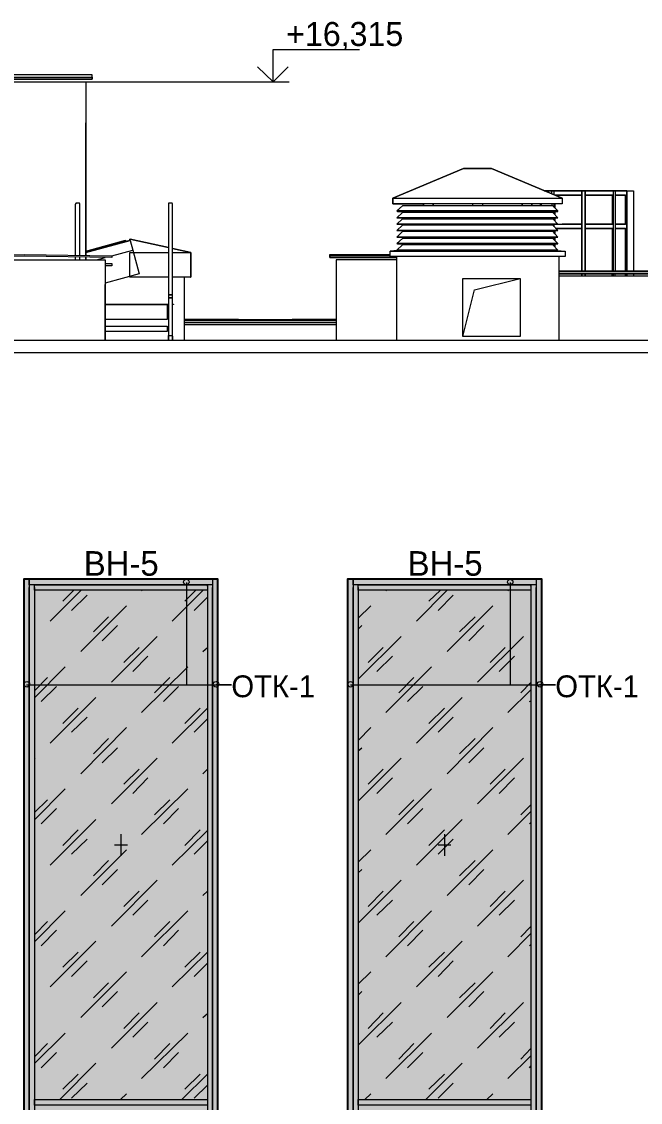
# Model space of a CAD drawing. Header units: millimetres. Extents: x 2294 to 908349, y -83289 to 219220.
# Drawn here: x 392620 to 398541, y 74143 to 84495 of the extents above; entities that cross this region are included whole.
import ezdxf

# ---------------------------------------------------------------- set-up
doc = ezdxf.new("R2010")
doc.units = ezdxf.units.MM
doc.layers.add('PDF _Геометрия', color=7, linetype='Continuous')
doc.layers.add('PDF _Текст', color=7, linetype='Continuous')

msp = doc.modelspace()

# ---------------------------------------------------------------- hatches: boundary and pattern name
at = {"transparency": 33554551}
h = msp.add_hatch(color=3, dxfattribs=at)
h.dxf.hatch_style = 1
h.paths.add_polyline_path([(392639.9, 72009.6), (394497.8, 72009.6), (394497.8, 79152.8), (392639.9, 79152.8)])
h = msp.add_hatch(color=3, dxfattribs=at)
h.dxf.hatch_style = 1
h.paths.add_polyline_path([(395739.3, 72009.6), (397597.3, 72009.6), (397597.3, 79152.8), (395739.3, 79152.8)])

# ---------------------------------------------------------------- linework, layer by layer
for points in [[(392639.9, 72009.6), (394497.8, 72009.6), (394497.8, 79152.8), (392639.9, 79152.8)], [(395739.3, 72009.6), (397597.3, 72009.6), (397597.3, 79152.8), (395739.3, 79152.8)]]:
    msp.add_lwpolyline(points, close=True)
at = {"layer": 'PDF _Геометрия', "lineweight": 9}
for points in [[(393230.1, 83917.8), (394104.4, 83917.8), (395026.8, 83917.8), (395026.8, 84228.2), (395853, 84228.2)], [(388867.2, 82671.9), (388867.2, 83917.8), (393125.1, 83917.8), (393234.4, 83917.8), (393234.4, 82256.6), (393234.4, 83524.4)], [(394869.4, 83917.8), (395179.8, 83917.8)], [(396172.1, 82803), (396849.7, 83087.2), (397116.4, 83087.2), (397794, 82803), (397794, 82750.6), (396172.1, 82750.6), (396172.1, 82803), (396172.1, 82750.6), (396207.1, 82750.6), (396465, 82750.6), (396465, 82728.7), (396465, 82750.6)], [(396207.1, 82750.6), (396172.1, 82750.6), (396172.1, 82803), (396849.7, 83087.2)], [(397116.4, 83087.2), (397794, 82803), (397794, 82750.6), (397759, 82750.6), (397501.1, 82750.6)], [(398397.3, 82833.6), (398392.9, 82833.6), (398375.4, 82833.6), (398344.8, 82833.6), (398305.5, 82833.6), (398301.1, 82833.6), (398314.2, 82833.6), (398353.5, 82833.6), (398384.1, 82833.6), (398401.6, 82833.6), (398410.4, 82833.6), (398410.4, 82873), (398401.6, 82873), (398384.1, 82873), (398353.5, 82873), (398314.2, 82873), (398261.7, 82873), (398204.9, 82873), (398139.3, 82873), (398069.4, 82873), (397995.1, 82873), (397925.1, 82873), (397855.2, 82873), (397789.6, 82873), (397732.8, 82873), (397680.3, 82873), (397636.6, 82873), (397619.1, 82873), (397649.7, 82873), (397689.1, 82873), (397737.2, 82873), (397794, 82873), (397859.6, 82873), (397925.1, 82873), (397995.1, 82873), (398065, 82873), (398135, 82873), (398196.2, 82873), (398257.4, 82873), (398305.5, 82873), (398344.8, 82873), (398375.4, 82873), (398392.9, 82873), (398397.3, 82873)], [(397693.4, 82842.4), (397693.4, 82873), (397715.3, 82873), (397724, 82873)], [(397715.3, 82833.6), (397715.3, 82873)], [(397724, 82833.6), (397737.2, 82833.6), (397794, 82833.6), (397859.6, 82833.6), (397925.1, 82833.6), (397982, 82833.6), (397925.1, 82833.6), (397855.2, 82833.6), (397789.6, 82833.6), (397732.8, 82833.6), (397719.7, 82833.6)], [(398279.2, 82833.6), (398261.7, 82833.6), (398204.9, 82833.6), (398139.3, 82833.6), (398069.4, 82833.6), (398012.6, 82833.6), (398065, 82833.6), (398135, 82833.6), (398196.2, 82833.6), (398257.4, 82833.6), (398270.5, 82833.6), (398270.5, 82553.9), (398257.4, 82553.9), (398196.2, 82553.9), (398135, 82553.9), (398065, 82553.9), (398012.6, 82553.9), (398069.4, 82553.9), (398139.3, 82553.9), (398204.9, 82553.9), (398261.7, 82553.9), (398279.2, 82553.9)], [(398270.5, 82873), (398279.2, 82873), (398279.2, 82108)], [(398279.2, 82873), (398301.1, 82873), (398301.1, 82108)], [(398397.3, 82514.5), (398397.3, 82108), (398397.3, 82514.5), (398392.9, 82514.5), (398375.4, 82514.5), (398344.8, 82514.5), (398305.5, 82514.5), (398301.1, 82514.5), (398314.2, 82514.5), (398353.5, 82514.5), (398384.1, 82514.5), (398401.6, 82514.5), (398410.4, 82514.5), (398410.4, 82553.9), (398401.6, 82553.9), (398384.1, 82553.9), (398353.5, 82553.9), (398314.2, 82553.9), (398301.1, 82553.9), (398305.5, 82553.9), (398344.8, 82553.9), (398375.4, 82553.9), (398392.9, 82553.9), (398397.3, 82553.9), (398397.3, 82833.6), (398397.3, 82553.9)], [(398410.4, 82108), (398410.4, 82873), (398475.9, 82873), (398475.9, 82108)], [(393177.6, 82261), (393177.6, 82746.2), (393177.6, 82750.6), (393173.2, 82755), (393168.9, 82755), (393142.6, 82755), (393138.3, 82755), (393138.3, 82750.6), (393133.9, 82746.2), (393133.9, 82261)], [(394065, 81871.9), (394065, 82746.2), (394065, 82750.6), (394060.7, 82755), (394056.3, 82755), (394034.4, 82755), (394030.1, 82755), (394025.7, 82755), (394025.7, 82750.6), (394025.7, 82746.2), (394025.7, 81871.9)], [(397750.3, 82680.6), (397702.2, 82728.7), (396263.9, 82728.7), (396211.5, 82680.6)], [(396937.2, 82728.7), (396937.2, 82750.6), (396556.8, 82750.6)], [(397409.3, 82750.6), (397029, 82750.6), (397029, 82728.7)], [(397693.4, 82750.6), (397693.4, 82728.7)], [(397715.3, 82715.6), (397715.3, 82750.6)], [(397724, 82706.9), (397724, 82750.6)], [(397794, 82803), (397794, 82750.6), (397759, 82750.6)], [(397702.2, 82667.5), (397750.3, 82615.1), (397702.2, 82667.5), (396263.9, 82667.5), (396211.5, 82615.1)], [(396211.5, 82553.9), (396263.9, 82606.3), (397702.2, 82606.3), (397750.3, 82553.9), (397789.6, 82553.9), (397855.2, 82553.9), (397925.1, 82553.9), (397982, 82553.9), (397925.1, 82553.9), (397859.6, 82553.9), (397794, 82553.9)], [(396937.2, 82667.5), (396937.2, 82676.3)], [(396937.2, 82606.3), (396937.2, 82615.1)], [(397029, 82676.3), (397029, 82667.5)], [(397029, 82615.1), (397029, 82606.3)], [(397693.4, 82676.3), (397693.4, 82667.5)], [(397693.4, 82615.1), (397693.4, 82606.3)], [(397715.3, 82654.4), (397715.3, 82676.3)], [(397715.3, 82593.2), (397715.3, 82615.1)], [(397724, 82645.7), (397724, 82676.3)], [(397724, 82584.5), (397724, 82615.1)], [(397702.2, 82545.1), (397750.3, 82492.7), (397702.2, 82545.1), (396263.9, 82545.1), (396211.5, 82492.7)], [(396937.2, 82545.1), (396937.2, 82553.9)], [(397029, 82553.9), (397029, 82545.1)], [(397693.4, 82553.9), (397693.4, 82545.1)], [(397715.3, 82527.6), (397715.3, 82553.9)], [(398279.2, 82514.5), (398261.7, 82514.5), (398204.9, 82514.5), (398139.3, 82514.5), (398069.4, 82514.5), (398012.6, 82514.5), (398065, 82514.5), (398135, 82514.5), (398196.2, 82514.5), (398257.4, 82514.5), (398270.5, 82514.5), (398270.5, 82108)], [(393234.4, 82295.9), (393614.8, 82400.9), (393614.8, 82392.1)], [(393234.4, 82287.2), (393606, 82387.7), (393606, 82383.4), (393606, 82387.7), (393654.1, 82400.9), (393658.5, 82396.5), (393234.4, 82282.8), (393658.5, 82396.5), (393234.4, 82282.8), (393658.5, 82396.5), (393684.7, 82304.7), (393745.9, 82077.4), (393418, 81989.9)], [(393654.1, 82409.6), (393654.1, 82409.6)], [(393654.1, 82400.9), (393654.1, 82409.6), (393658.5, 82409.6)], [(393658.5, 82409.6), (393658.5, 82409.6)], [(397750.3, 82431.5), (397702.2, 82483.9), (396263.9, 82483.9), (396211.5, 82431.5)], [(397750.3, 82370.3), (397702.2, 82418.3), (396263.9, 82418.3), (396211.5, 82370.3)], [(396937.2, 82483.9), (396937.2, 82492.7)], [(396937.2, 82418.3), (396937.2, 82431.5)], [(397029, 82492.7), (397029, 82483.9)], [(397029, 82431.5), (397029, 82418.3)], [(397693.4, 82492.7), (397693.4, 82483.9)], [(397693.4, 82431.5), (397693.4, 82418.3)], [(397715.3, 82466.4), (397715.3, 82492.7)], [(397715.3, 82405.2), (397715.3, 82431.5)], [(397724, 82457.7), (397724, 82492.7)], [(397724, 82396.5), (397724, 82431.5)], [(393483.6, 82252.2), (393684.7, 82304.7)], [(394235.5, 82046.8), (394239.9, 82046.8), (394239.9, 82282.8), (394065, 82322.2), (394239.9, 82282.8), (394239.9, 82046.8), (394065, 82046.8)], [(397710.9, 82304.7), (397820.2, 82295.9), (397820.2, 82243.5), (396145.9, 82243.5), (396145.9, 82295.9)], [(396255.2, 82304.7), (396145.9, 82295.9), (397820.2, 82295.9)], [(397750.3, 82304.7), (397702.2, 82357.1), (396263.9, 82357.1), (396211.5, 82304.7)], [(396937.2, 82357.1), (396937.2, 82365.9)], [(397029, 82365.9), (397029, 82357.1)], [(397693.4, 82365.9), (397693.4, 82357.1)], [(397715.3, 82344), (397715.3, 82365.9)], [(397724, 82335.3), (397724, 82365.9)], [(391870.5, 81443.5), (391870.5, 82212.9), (393313.1, 82212.9), (393418, 82212.9), (393418, 81443.5), (393418, 81976.8)], [(393133.9, 82239.1), (393133.9, 82212.9)], [(393177.6, 82212.9), (393177.6, 82239.1)], [(393335, 82212.9), (393418, 82234.7)], [(394025.7, 82046.8), (393654.1, 82046.8), (393654.1, 82282.8), (394025.7, 82282.8)], [(394025.7, 82256.6), (394025.7, 81898.1), (394025.7, 81863.2)], [(394065, 82282.8), (394239.9, 82282.8)], [(394065, 81863.2), (394065, 81898.1), (394065, 82256.6)], [(396145.9, 82252.2), (395568.9, 82252.2), (395568.9, 82265.3), (396145.9, 82265.3)], [(395568.9, 82243.5), (395568.9, 82234.7), (396207.1, 82234.7), (395568.9, 82234.7), (395568.9, 82252.2)], [(396207.1, 82212.9), (395630.1, 82212.9), (395630.1, 81443.5)], [(396150.3, 82243.5), (396207.1, 82243.5), (396207.1, 81443.5)], [(397811.5, 82243.5), (397759, 82243.5), (397759, 81443.5)], [(393418, 82177.9), (393483.6, 82177.9), (393483.6, 82156.1), (393418, 82156.1)], [(397759, 82108), (399883.6, 82108), (399883.6, 82099.2), (397759, 82099.2)], [(399883.6, 82099.2), (399883.6, 82077.4), (397759, 82077.4), (399883.6, 82077.4), (399883.6, 82090.5)], [(393654.1, 82051.1), (393654.1, 82051.1)], [(394178.7, 81443.5), (394178.7, 82046.8)], [(396841, 81478.5), (396954.6, 81924.4), (397391.8, 82033.7)], [(397759, 82059.9), (399713.1, 82059.9), (399822.4, 82059.9), (399822.4, 81443.5)], [(398270.5, 82059.9), (398270.5, 82077.4)], [(398279.2, 82077.4), (398279.2, 82059.9)], [(398301.1, 82059.9), (398301.1, 82077.4)], [(398410.4, 82059.9), (398410.4, 82077.4)], [(398475.9, 82077.4), (398475.9, 82059.9)], [(394025.7, 81963.7), (394025.7, 81941.8), (394025.7, 81443.5), (394025.7, 81478.5), (394025.7, 81482.8), (394025.7, 81487.2), (394030.1, 81487.2), (394034.4, 81487.2), (394056.3, 81487.2), (394060.7, 81487.2), (394065, 81482.8), (394065, 81478.5), (394065, 81443.5), (394065, 81941.8), (394065, 81963.7)], [(393418, 81788.8), (394025.7, 81788.8)], [(394025.7, 81784.5), (393418, 81784.5), (394012.6, 81784.5), (394012.6, 81640.2), (393418, 81640.2)], [(394025.7, 81858.8), (394025.7, 81517.8), (394025.7, 81482.8)], [(394065, 81482.8), (394065, 81517.8), (394065, 81858.8)], [(394065, 81788.8), (394073.8, 81788.8), (394073.8, 81784.5), (394065, 81784.5)], [(393418, 81579), (394012.6, 81579), (394012.6, 81526.5), (393418, 81526.5)], [(394178.7, 81640.2), (394178.7, 81644.6), (394694.5, 81644.6), (394694.5, 81640.2), (395210.4, 81640.2), (395210.4, 81644.6), (395630.1, 81644.6)], [(394178.7, 81635.8), (395630.1, 81635.8)], [(394178.7, 81592.1), (395573.2, 81592.1), (395630.1, 81592.1)], [(394694.5, 81640.2), (395210.4, 81640.2)], [(317300.2, 81321.1), (317300.2, 81443.5), (408399.4, 81443.5), (408399.4, 81321.1), (317300.2, 81321.1), (317300.2, 81443.5)], [(392639.9, 72027.1), (392639.9, 72105.8), (392639.9, 73421.6), (392639.9, 74143), (392639.9, 79074.1), (392639.9, 79152.8), (392692.4, 79152.8), (392692.4, 79074.1), (392692.4, 74143), (392692.4, 73421.6), (392692.4, 72105.8), (392692.4, 72035.9)], [(394397.3, 79087.2), (394397.3, 79100.3), (394397.3, 79047.9), (392744.8, 79047.9), (392744.8, 79100.3), (394397.3, 79100.3)], [(392744.8, 79087.2), (392744.8, 79100.3)], [(394196.2, 79122.2), (394196.2, 78142.9), (394629, 78142.9), (394480.3, 78142.9)], [(394497.8, 72027.1), (394497.8, 72105.8), (394497.8, 73421.6), (394497.8, 74143), (394497.8, 79074.1), (394497.8, 79152.8), (394445.4, 79152.8), (394445.4, 79074.1), (394445.4, 74143), (394445.4, 79074.1)], [(395739.3, 72027.1), (395739.3, 72105.8), (395739.3, 73421.6), (395739.3, 74143), (395739.3, 79074.1), (395739.3, 79152.8), (395791.8, 79152.8), (395791.8, 79074.1), (395791.8, 74143), (395791.8, 73421.6), (395791.8, 72105.8), (395791.8, 72035.9)], [(397492.3, 79087.2), (397492.3, 79100.3), (397492.3, 79047.9), (395839.9, 79047.9), (395839.9, 79100.3), (397492.3, 79100.3)], [(395839.9, 79087.2), (395839.9, 79100.3)], [(397295.6, 79122.2), (397295.6, 78142.9), (397728.4, 78142.9), (397575.4, 78142.9)], [(397597.3, 72027.1), (397597.3, 72105.8), (397597.3, 73421.6), (397597.3, 74143), (397597.3, 79074.1), (397597.3, 79152.8), (397544.8, 79152.8), (397544.8, 79074.1), (397544.8, 74143), (397544.8, 79074.1)], [(392744.8, 79074.1), (392744.8, 74143), (392744.8, 73421.6), (392744.8, 72079.6), (392692.4, 72079.6), (392692.4, 73421.6), (392692.4, 74143), (392692.4, 79074.1)], [(392893.4, 78750.6), (393190.7, 79047.9)], [(393015.9, 78942.9), (393120.8, 79047.9)], [(393098.9, 78855.5), (393247.5, 78999.8)], [(393767.8, 79043.5), (393772.1, 79047.9)], [(394060.7, 78750.6), (394357.9, 79047.9)], [(394183.1, 78942.9), (394288, 79047.9)], [(394270.5, 78855.5), (394397.3, 78982.3)], [(394397.3, 79074.1), (394397.3, 74143), (394397.3, 73421.6), (394397.3, 72079.6), (394445.4, 72079.6), (394445.4, 73421.6), (394445.4, 74143), (394445.4, 73421.6), (394445.4, 72105.8), (394445.4, 72035.9)], [(395839.9, 79074.1), (395839.9, 74143), (395839.9, 73421.6), (395839.9, 72079.6), (395791.8, 72079.6), (395791.8, 73421.6), (395791.8, 74143), (395791.8, 79074.1)], [(396106.6, 79043.5), (396110.9, 79047.9)], [(396399.5, 78750.6), (396692.3, 79047.9)], [(396517.5, 78942.9), (396626.8, 79047.9)], [(396604.9, 78855.5), (396749.2, 78999.8)], [(397273.8, 79043.5), (397278.1, 79047.9)], [(397492.3, 79074.1), (397492.3, 74143), (397492.3, 73421.6), (397492.3, 72079.6), (397544.8, 72079.6), (397544.8, 73421.6), (397544.8, 74143), (397544.8, 73421.6), (397544.8, 72105.8), (397544.8, 72035.9)], [(393186.3, 78462.1), (393623.5, 78899.2)], [(395839.9, 78781.2), (395962.3, 78899.2)], [(396692.3, 78462.1), (397129.5, 78899.2)], [(393308.7, 78650.1), (393453, 78794.3)], [(396810.4, 78650.1), (396959, 78794.3)], [(393391.8, 78562.6), (393536.1, 78711.3)], [(395839.9, 78676.3), (395874.9, 78711.3)], [(396897.8, 78562.6), (397042.1, 78711.3)], [(392744.8, 78602), (392749.2, 78606.3)], [(393479.2, 78169.2), (393916.4, 78606.3)], [(395839.9, 78195.4), (396250.8, 78606.3)], [(396980.9, 78169.2), (397422.4, 78606.3)], [(393597.3, 78357.2), (393745.9, 78501.4)], [(394353.6, 78462.1), (394397.3, 78501.4)], [(395936.1, 78357.2), (396080.3, 78501.4)], [(397103.3, 78357.2), (397247.5, 78501.4)], [(393684.7, 78269.7), (393829, 78418.4)], [(396019.1, 78269.7), (396167.8, 78418.4)], [(397190.7, 78269.7), (397335, 78418.4)], [(392744.8, 78016.2), (393037.7, 78313.4)], [(393767.8, 77876.3), (394209.3, 78313.4)], [(396106.6, 77876.3), (396543.7, 78313.4)], [(392744.8, 78086.1), (392867.2, 78212.9)], [(393890.2, 78064.3), (394038.8, 78212.9)], [(396229, 78064.3), (396373.2, 78212.9)], [(397396.2, 78064.3), (397492.3, 78164.8)], [(392666.1, 78142.9), (394629, 78142.9)], [(392806, 77981.2), (392954.7, 78125.5)], [(393977.6, 77981.2), (394121.9, 78125.5)], [(395765.6, 78142.9), (397728.4, 78142.9)], [(396312, 77981.2), (396460.7, 78125.5)], [(397273.8, 77876.3), (397492.3, 78094.9)], [(392893.4, 77583.4), (393330.6, 78020.5)], [(396399.5, 77583.4), (396836.6, 78020.5)], [(397479.2, 77981.2), (397492.3, 77989.9)], [(393015.9, 77771.4), (393160.1, 77920)], [(394060.7, 77583.4), (394397.3, 77920)], [(394183.1, 77771.4), (394327.3, 77920)], [(396517.5, 77771.4), (396666.1, 77920)], [(393098.9, 77688.3), (393247.5, 77832.6)], [(394270.5, 77688.3), (394397.3, 77815.1)], [(396604.9, 77688.3), (396749.2, 77832.6)], [(393186.3, 77290.5), (393623.5, 77732)], [(395839.9, 77609.6), (395962.3, 77732)], [(396692.3, 77290.5), (397129.5, 77732)], [(393308.7, 77482.8), (393453, 77627.1)], [(393391.8, 77395.4), (393536.1, 77539.7)], [(395839.9, 77509.1), (395874.9, 77539.7)], [(396810.4, 77482.8), (396959, 77627.1)], [(396897.8, 77395.4), (397042.1, 77539.7)], [(392744.8, 77434.8), (392749.2, 77439.1)], [(393479.2, 77002), (393916.4, 77439.1)], [(395839.9, 77028.2), (396250.8, 77439.1)], [(396980.9, 77002), (397422.4, 77439.1)], [(393597.3, 77189.9), (393745.9, 77334.2)], [(394353.6, 77290.5), (394397.3, 77334.2)], [(395936.1, 77189.9), (396080.3, 77334.2)], [(397103.3, 77189.9), (397247.5, 77334.2)], [(393684.7, 77102.5), (393829, 77251.1)], [(396019.1, 77102.5), (396167.8, 77251.1)], [(397190.7, 77102.5), (397335, 77251.1)], [(392744.8, 76849), (393037.7, 77146.2)], [(393767.8, 76709.1), (394209.3, 77146.2)], [(396106.6, 76709.1), (396543.7, 77146.2)], [(392744.8, 76918.9), (392867.2, 77041.3)], [(393890.2, 76897.1), (394038.8, 77041.3)], [(396229, 76897.1), (396373.2, 77041.3)], [(392806, 76809.6), (392954.7, 76958.3)], [(393977.6, 76809.6), (394121.9, 76958.3)], [(396312, 76809.6), (396460.7, 76958.3)], [(397273.8, 76709.1), (397492.3, 76927.7)], [(397396.2, 76897.1), (397492.3, 76993.2)], [(392893.4, 76416.2), (393330.6, 76853.3)], [(396399.5, 76416.2), (396836.6, 76853.3)], [(397479.2, 76809.6), (397492.3, 76822.7)], [(393015.9, 76604.2), (393160.1, 76752.8)], [(393571, 76713.4), (393571, 76503.6)], [(394060.7, 76416.2), (394397.3, 76748.4)], [(394183.1, 76604.2), (394327.3, 76752.8)], [(396517.5, 76604.2), (396666.1, 76752.8)], [(396666.1, 76713.4), (396666.1, 76503.6)], [(393098.9, 76521.1), (393247.5, 76665.4)], [(393509.8, 76608.5), (393632.2, 76608.5)], [(394270.5, 76521.1), (394397.3, 76647.9)], [(396604.9, 76521.1), (396749.2, 76665.4)], [(396604.9, 76608.5), (396727.3, 76608.5)], [(393186.3, 76123.3), (393623.5, 76560.4)], [(395839.9, 76442.4), (395962.3, 76560.4)], [(396692.3, 76123.3), (397129.5, 76560.4)], [(393308.7, 76311.3), (393453, 76459.9)], [(396810.4, 76311.3), (396959, 76459.9)], [(393391.8, 76228.2), (393536.1, 76372.5)], [(395839.9, 76341.9), (395874.9, 76372.5)], [(396897.8, 76228.2), (397042.1, 76372.5)], [(392744.8, 76267.5), (392749.2, 76271.9)], [(393479.2, 75830.4), (393916.4, 76271.9)], [(395839.9, 75861), (396250.8, 76271.9)], [(396980.9, 75830.4), (397422.4, 76271.9)], [(393597.3, 76018.4), (393745.9, 76167)], [(394353.6, 76123.3), (394397.3, 76167)], [(395936.1, 76018.4), (396080.3, 76167)], [(397103.3, 76018.4), (397247.5, 76167)], [(393684.7, 75935.3), (393829, 76079.6)], [(396019.1, 75935.3), (396167.8, 76079.6)], [(397190.7, 75935.3), (397335, 76079.6)], [(392744.8, 75681.8), (393037.7, 75979)], [(393767.8, 75537.5), (394209.3, 75979)], [(396106.6, 75537.5), (396543.7, 75979)], [(392744.8, 75747.3), (392867.2, 75874.1)], [(392806, 75642.4), (392954.7, 75791)], [(393890.2, 75729.8), (394038.8, 75874.1)], [(393977.6, 75642.4), (394121.9, 75791)], [(396229, 75729.8), (396373.2, 75874.1)], [(396312, 75642.4), (396460.7, 75791)], [(397396.2, 75729.8), (397492.3, 75826)], [(392893.4, 75249), (393330.6, 75686.1)], [(396399.5, 75249), (396836.6, 75686.1)], [(397273.8, 75537.5), (397492.3, 75760.4)], [(393015.9, 75436.9), (393160.1, 75581.2)], [(394060.7, 75249), (394397.3, 75581.2)], [(394183.1, 75436.9), (394327.3, 75581.2)], [(396517.5, 75436.9), (396666.1, 75581.2)], [(397479.2, 75642.4), (397492.3, 75655.5)], [(393098.9, 75349.5), (393247.5, 75498.1)], [(394270.5, 75349.5), (394397.3, 75476.3)], [(396604.9, 75349.5), (396749.2, 75498.1)], [(393186.3, 74956.1), (393623.5, 75393.2)], [(395839.9, 75275.2), (395962.3, 75393.2)], [(396692.3, 74956.1), (397129.5, 75393.2)], [(393308.7, 75144), (393453, 75288.3)], [(396810.4, 75144), (396959, 75288.3)], [(393391.8, 75056.6), (393536.1, 75205.3)], [(395839.9, 75170.3), (395874.9, 75205.3)], [(396897.8, 75056.6), (397042.1, 75205.3)], [(392744.8, 75096), (392749.2, 75100.3)], [(393479.2, 74663.2), (393916.4, 75100.3)], [(395839.9, 74689.4), (396250.8, 75100.3)], [(396980.9, 74663.2), (397422.4, 75100.3)], [(393597.3, 74851.2), (393745.9, 74999.8)], [(394353.6, 74956.1), (394397.3, 74995.4)], [(395936.1, 74851.2), (396080.3, 74999.8)], [(397103.3, 74851.2), (397247.5, 74999.8)], [(393684.7, 74768.1), (393829, 74912.4)], [(396019.1, 74768.1), (396167.8, 74912.4)], [(397190.7, 74768.1), (397335, 74912.4)], [(392744.8, 74514.5), (393037.7, 74807.4)], [(393767.8, 74370.3), (394209.3, 74807.4)], [(396106.6, 74370.3), (396543.7, 74807.4)], [(392744.8, 74580.1), (392867.2, 74706.9)], [(393890.2, 74558.3), (394038.8, 74706.9)], [(396229, 74558.3), (396373.2, 74706.9)], [(397396.2, 74558.3), (397492.3, 74658.8)], [(392806, 74475.2), (392954.7, 74619.5)], [(393977.6, 74475.2), (394121.9, 74619.5)], [(396312, 74475.2), (396460.7, 74619.5)], [(397273.8, 74370.3), (397492.3, 74588.9)], [(392985.3, 74169.2), (393330.6, 74518.9)], [(396486.9, 74169.2), (396836.6, 74518.9)], [(397479.2, 74475.2), (397492.3, 74488.3)], [(393015.9, 74269.7), (393160.1, 74414)], [(393098.9, 74182.3), (393247.5, 74326.6)], [(394152.5, 74169.2), (394397.3, 74414)], [(394183.1, 74269.7), (394327.3, 74414)], [(396517.5, 74269.7), (396666.1, 74414)], [(396604.9, 74182.3), (396749.2, 74326.6)], [(393566.7, 74169.2), (393623.5, 74226)], [(394270.5, 74182.3), (394397.3, 74309.1)], [(395905.5, 74169.2), (395962.3, 74226)], [(397072.7, 74169.2), (397129.5, 74226)]]:
    msp.add_lwpolyline(points, dxfattribs=at)
at = {"layer": 'PDF _Геометрия', "lineweight": 18}
msp.add_lwpolyline([(394878.1, 84062.1), (395026.8, 83917.8), (395171, 84062.1)], dxfattribs=at)
at = {"layer": 'PDF _Геометрия', "lineweight": 9}
for points in [[(393295.6, 83961.5), (393295.6, 83944), (388806, 83944), (388806, 83961.5), (388806, 83944), (393295.6, 83944), (393295.6, 83961.5), (393295.6, 83983.4), (388806, 83983.4), (388806, 83961.5)], [(396172.1, 82803), (397794, 82803), (397116.4, 83087.2), (396849.7, 83087.2)], [(397982, 82873), (397982, 82108), (397982, 82873), (398012.6, 82873), (398012.6, 82108), (398012.6, 82873)], [(398410.4, 82873), (398397.3, 82873), (398410.4, 82873), (398410.4, 82108)], [(396556.8, 82728.7), (396556.8, 82750.6)], [(397409.3, 82750.6), (397409.3, 82728.7)], [(397501.1, 82728.7), (397501.1, 82750.6)], [(397584.1, 82750.6), (397584.1, 82728.7)], [(397592.9, 82750.6), (397592.9, 82728.7)], [(396211.5, 82680.6), (396215.8, 82676.3), (397750.3, 82676.3), (397750.3, 82680.6)], [(396211.5, 82615.1), (396215.8, 82615.1), (397750.3, 82615.1)], [(396465, 82676.3), (396465, 82667.5)], [(396465, 82615.1), (396465, 82606.3)], [(396556.8, 82667.5), (396556.8, 82676.3)], [(396556.8, 82606.3), (396556.8, 82615.1)], [(397409.3, 82676.3), (397409.3, 82667.5)], [(397409.3, 82615.1), (397409.3, 82606.3)], [(397501.1, 82667.5), (397501.1, 82676.3)], [(397501.1, 82606.3), (397501.1, 82615.1)], [(397584.1, 82676.3), (397584.1, 82667.5)], [(397584.1, 82615.1), (397584.1, 82606.3)], [(397592.9, 82676.3), (397592.9, 82667.5)], [(397592.9, 82615.1), (397592.9, 82606.3)], [(396211.5, 82553.9), (396215.8, 82553.9), (397750.3, 82553.9)], [(396465, 82553.9), (396465, 82545.1)], [(396556.8, 82545.1), (396556.8, 82553.9)], [(397409.3, 82553.9), (397409.3, 82545.1)], [(397501.1, 82545.1), (397501.1, 82553.9)], [(397584.1, 82545.1), (397584.1, 82553.9)], [(397584.1, 82553.9), (397584.1, 82545.1)], [(397732.8, 82514.5), (397737.2, 82514.5), (397794, 82514.5), (397859.6, 82514.5), (397925.1, 82514.5), (397982, 82514.5), (397925.1, 82514.5), (397855.2, 82514.5), (397789.6, 82514.5)], [(394025.7, 82330.9), (393658.5, 82409.6), (393654.1, 82409.6), (393658.5, 82409.6), (393654.1, 82409.6), (393658.5, 82409.6)], [(396211.5, 82492.7), (396215.8, 82492.7), (397750.3, 82492.7)], [(396211.5, 82431.5), (396215.8, 82431.5), (397750.3, 82431.5)], [(396465, 82492.7), (396465, 82483.9)], [(396465, 82431.5), (396465, 82418.3)], [(396556.8, 82483.9), (396556.8, 82492.7)], [(396556.8, 82418.3), (396556.8, 82431.5)], [(397409.3, 82492.7), (397409.3, 82483.9)], [(397409.3, 82431.5), (397409.3, 82418.3)], [(397501.1, 82483.9), (397501.1, 82492.7)], [(397501.1, 82418.3), (397501.1, 82431.5)], [(397584.1, 82492.7), (397584.1, 82483.9)], [(397584.1, 82431.5), (397584.1, 82418.3)], [(397592.9, 82492.7), (397592.9, 82483.9)], [(397592.9, 82431.5), (397592.9, 82418.3)], [(396211.5, 82370.3), (396215.8, 82365.9), (397750.3, 82365.9), (397750.3, 82370.3)], [(396211.5, 82304.7), (396215.8, 82304.7), (397750.3, 82304.7)], [(396465, 82365.9), (396465, 82357.1)], [(396556.8, 82357.1), (396556.8, 82365.9)], [(397409.3, 82365.9), (397409.3, 82357.1)], [(397501.1, 82357.1), (397501.1, 82365.9)], [(397584.1, 82365.9), (397584.1, 82357.1)], [(397592.9, 82365.9), (397592.9, 82357.1)], [(393483.6, 82234.7), (392644.3, 82247.9), (391809.3, 82234.7), (391809.3, 82252.2), (392644.3, 82265.3), (393483.6, 82252.2)], [(393234.4, 82212.9), (393234.4, 82239.1)], [(397391.8, 82033.7), (397391.8, 81478.5), (396841, 81478.5), (396841, 82033.7)], [(397391.8, 82033.7), (397391.8, 81478.5), (396841, 81478.5), (396841, 82033.7)], [(397982, 82077.4), (397982, 82059.9)], [(398012.6, 82077.4), (398012.6, 82059.9)], [(398397.3, 82077.4), (398397.3, 82059.9)], [(398410.4, 82077.4), (398410.4, 82059.9)], [(394065, 81854.4), (394065, 81871.9), (394065, 81876.3), (394060.7, 81876.3), (394056.3, 81876.3), (394034.4, 81876.3), (394030.1, 81876.3), (394025.7, 81876.3), (394025.7, 81871.9), (394025.7, 81854.4), (394025.7, 81850), (394030.1, 81850), (394034.4, 81850), (394056.3, 81850), (394060.7, 81850), (394065, 81850)], [(394030.1, 81871.9), (394030.1, 81876.3), (394034.4, 81876.3), (394056.3, 81876.3), (394060.7, 81876.3), (394060.7, 81871.9), (394060.7, 81854.4), (394060.7, 81850), (394056.3, 81850), (394034.4, 81850), (394030.1, 81850), (394030.1, 81854.4)], [(394178.7, 81614), (395630.1, 81614)], [(394497.8, 72035.9), (394497.8, 72009.6), (392639.9, 72009.6), (392639.9, 72035.9), (392639.9, 79152.8), (394497.8, 79152.8)], [(392692.4, 79152.8), (392718.6, 79152.8), (394423.5, 79152.8), (394445.4, 79152.8), (394445.4, 79100.3), (394423.5, 79100.3), (392718.6, 79100.3), (392692.4, 79100.3)], [(397597.3, 79152.8), (397597.3, 72035.9), (397597.3, 72009.6), (395739.3, 72009.6), (395739.3, 72035.9), (395739.3, 79152.8)], [(395791.8, 79152.8), (395813.7, 79152.8), (397518.6, 79152.8), (397544.8, 79152.8), (397544.8, 79100.3), (397518.6, 79100.3), (395813.7, 79100.3), (395791.8, 79100.3)], [(394397.3, 74116.7), (392744.8, 74116.7), (392744.8, 74169.2), (394397.3, 74169.2)], [(397492.3, 74116.7), (395839.9, 74116.7), (395839.9, 74169.2), (397492.3, 74169.2)]]:
    msp.add_lwpolyline(points, close=True, dxfattribs=at)
for points in [[(394169.9, 79126.6), (394169.9, 79144), (394178.7, 79152.8), (394196.2, 79152.8)], [(394169.9, 79126.6), (394169.9, 79144), (394178.7, 79152.8), (394196.2, 79152.8)], [(394196.2, 79100.3), (394178.7, 79100.3), (394169.9, 79113.4), (394169.9, 79126.6)], [(394196.2, 79100.3), (394178.7, 79100.3), (394169.9, 79113.4), (394169.9, 79126.6)], [(394196.2, 79152.8), (394209.3, 79152.8), (394222.4, 79144), (394222.4, 79126.6)], [(394196.2, 79152.8), (394209.3, 79152.8), (394222.4, 79144), (394222.4, 79126.6)], [(394222.4, 79126.6), (394222.4, 79113.4), (394209.3, 79100.3), (394196.2, 79100.3)], [(394222.4, 79126.6), (394222.4, 79113.4), (394209.3, 79100.3), (394196.2, 79100.3)], [(397269.4, 79126.6), (397269.4, 79144), (397278.1, 79152.8), (397295.6, 79152.8)], [(397269.4, 79126.6), (397269.4, 79144), (397278.1, 79152.8), (397295.6, 79152.8)], [(397295.6, 79100.3), (397278.1, 79100.3), (397269.4, 79113.4), (397269.4, 79126.6)], [(397295.6, 79100.3), (397278.1, 79100.3), (397269.4, 79113.4), (397269.4, 79126.6)], [(397295.6, 79152.8), (397308.7, 79152.8), (397321.9, 79144), (397321.9, 79126.6)], [(397295.6, 79152.8), (397308.7, 79152.8), (397321.9, 79144), (397321.9, 79126.6)], [(397321.9, 79126.6), (397321.9, 79113.4), (397308.7, 79100.3), (397295.6, 79100.3)], [(397321.9, 79126.6), (397321.9, 79113.4), (397308.7, 79100.3), (397295.6, 79100.3)], [(392644.3, 78147.3), (392644.3, 78164.8), (392653, 78173.6), (392670.5, 78173.6)], [(392644.3, 78147.3), (392644.3, 78164.8), (392653, 78173.6), (392670.5, 78173.6)], [(392670.5, 78173.6), (392683.6, 78173.6), (392696.7, 78164.8), (392696.7, 78147.3)], [(392670.5, 78173.6), (392683.6, 78173.6), (392696.7, 78164.8), (392696.7, 78147.3)], [(394454.1, 78147.3), (394454.1, 78164.8), (394462.8, 78173.6), (394480.3, 78173.6)], [(394454.1, 78147.3), (394454.1, 78164.8), (394462.8, 78173.6), (394480.3, 78173.6)], [(394480.3, 78173.6), (394493.4, 78173.6), (394506.6, 78164.8), (394506.6, 78147.3)], [(394480.3, 78173.6), (394493.4, 78173.6), (394506.6, 78164.8), (394506.6, 78147.3)], [(395743.7, 78147.3), (395743.7, 78164.8), (395752.5, 78173.6), (395765.6, 78173.6)], [(395743.7, 78147.3), (395743.7, 78164.8), (395752.5, 78173.6), (395765.6, 78173.6)], [(395765.6, 78173.6), (395778.7, 78173.6), (395791.8, 78164.8), (395791.8, 78147.3)], [(395765.6, 78173.6), (395778.7, 78173.6), (395791.8, 78164.8), (395791.8, 78147.3)], [(397553.5, 78147.3), (397553.5, 78164.8), (397562.3, 78173.6), (397579.8, 78173.6)], [(397553.5, 78147.3), (397553.5, 78164.8), (397562.3, 78173.6), (397579.8, 78173.6)], [(397579.8, 78173.6), (397592.9, 78173.6), (397606, 78164.8), (397606, 78147.3)], [(397579.8, 78173.6), (397592.9, 78173.6), (397606, 78164.8), (397606, 78147.3)], [(392670.5, 78121.1), (392653, 78121.1), (392644.3, 78134.2), (392644.3, 78147.3)], [(392670.5, 78121.1), (392653, 78121.1), (392644.3, 78134.2), (392644.3, 78147.3)], [(392696.7, 78147.3), (392696.7, 78134.2), (392683.6, 78121.1), (392670.5, 78121.1)], [(392696.7, 78147.3), (392696.7, 78134.2), (392683.6, 78121.1), (392670.5, 78121.1)], [(394480.3, 78121.1), (394462.8, 78121.1), (394454.1, 78134.2), (394454.1, 78147.3)], [(394480.3, 78121.1), (394462.8, 78121.1), (394454.1, 78134.2), (394454.1, 78147.3)], [(394506.6, 78147.3), (394506.6, 78134.2), (394493.4, 78121.1), (394480.3, 78121.1)], [(394506.6, 78147.3), (394506.6, 78134.2), (394493.4, 78121.1), (394480.3, 78121.1)], [(395765.6, 78121.1), (395752.5, 78121.1), (395743.7, 78134.2), (395743.7, 78147.3)], [(395765.6, 78121.1), (395752.5, 78121.1), (395743.7, 78134.2), (395743.7, 78147.3)], [(395791.8, 78147.3), (395791.8, 78134.2), (395778.7, 78121.1), (395765.6, 78121.1)], [(395791.8, 78147.3), (395791.8, 78134.2), (395778.7, 78121.1), (395765.6, 78121.1)], [(397579.8, 78121.1), (397562.3, 78121.1), (397553.5, 78134.2), (397553.5, 78147.3)], [(397579.8, 78121.1), (397562.3, 78121.1), (397553.5, 78134.2), (397553.5, 78147.3)], [(397606, 78147.3), (397606, 78134.2), (397592.9, 78121.1), (397579.8, 78121.1)], [(397606, 78147.3), (397606, 78134.2), (397592.9, 78121.1), (397579.8, 78121.1)]]:
    msp.add_open_spline(points, degree=3, dxfattribs=at)

# ---------------------------------------------------------------- texts
at = {"layer": 'PDF _Текст', "attachment_point": 4, "style": ''}
for s, insert, char_height in [('+16,315', (395151.6, 84354.7), 229.97), ('ВН-5', (393214.9, 79303.2), 235.29), ('ВН-5', (396314.1, 79303.2), 235.29), ('ОТК-1', (394627, 78126.7), 209.3), ('ОТК-1', (397726.4, 78126.7), 209.3)]:
    msp.add_mtext(s, dxfattribs=dict(at, insert=insert, char_height=char_height))

doc.saveas('drawing.dxf')
